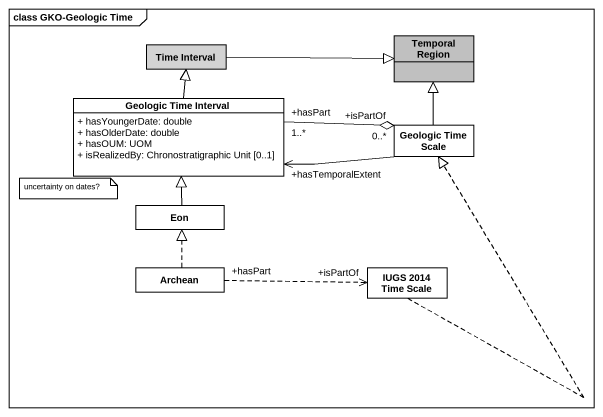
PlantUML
@startuml
mainframe class GKO-Geologic Time
hide circle
hide empty members
skinparam classAttributeIconSize 0
class "Time Interval" as Time_Interval #D3D3D3
class "Temporal Region" as Temporal_Region #C0C0C0
class "Geologic Time Interval" as Geologic_Time_Interval {
  + hasYoungerDate: double
  + hasOlderDate: double
  + hasOUM: UOM
  + isRealizedBy: Chronostratigraphic Unit [0..1]
}
class "Geologic Time Scale" as Geologic_Time_Scale
class Eon
class Archean
class "IUGS 2014 Time Scale" as IUGS_2014_Time_Scale
Time_Interval -right-|> Temporal_Region
Geologic_Time_Interval -up-|> Time_Interval
Geologic_Time_Interval "+hasPart\n1..*" -right-o "+isPartOf\n0..*" Geologic_Time_Scale
Geologic_Time_Scale -up-|> Temporal_Region
Geologic_Time_Scale -left-> "+hasTemporalExtent" Geologic_Time_Interval
Eon -up-|> Geologic_Time_Interval
Archean .up.|> Eon
Archean "+hasPart" .right.> "+isPartOf" IUGS_2014_Time_Scale
IUGS_2014_Time_Scale .up.|> Geologic_Time_Scale
note as N1
  uncertainty on dates?
end note
@enduml
